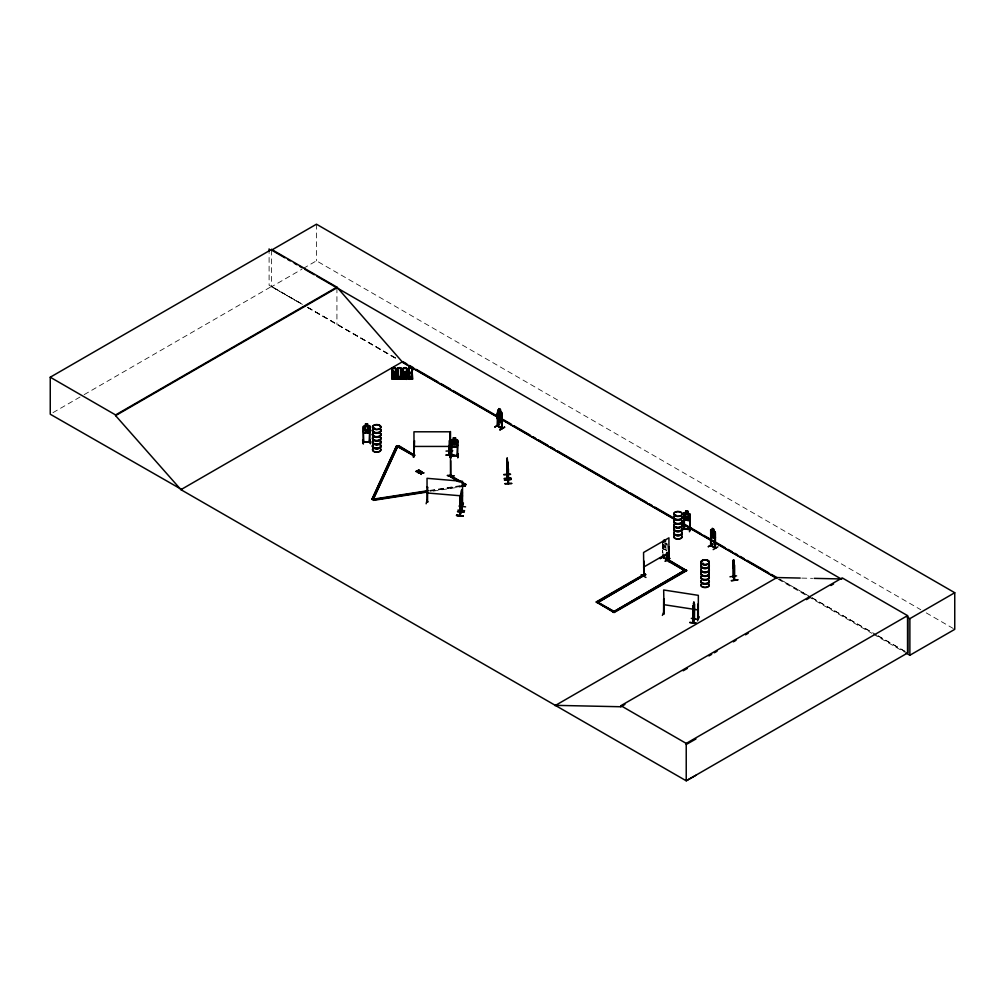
<?xml version="1.0" encoding="UTF-8"?>
<svg xmlns="http://www.w3.org/2000/svg" width="1005" height="1005" viewBox="0 0 1005 1005"><rect width="100%" height="100%" fill="white"/><g stroke="black" fill="none" stroke-linecap="round" stroke-linejoin="round"><path stroke-width="0.75" stroke-dasharray="5 3.75" d="M662.559 546.418L663.036 548.504L666.767 550.577L667.245 549.057M52.963 412.653L82.812 395.417M84.169 394.638L271.589 286.438L302.254 304.138M271.589 250.119L271.589 286.739L301.94 269.214M303.259 268.448L316.462 260.823L920.794 609.734M666.717 550.602L663.137 548.428M429.813 490.402L460.391 485.666M429.813 490.855L460.391 486.131M430.153 491.131L460.73 486.395M433.205 491.118L460.73 486.86M801.776 578.101L812.668 578.34M667.257 545.313L666.83 550.928M926.233 612.874L954.75 629.344M779.578 579.119L810.57 597.008L779.578 579.119M811.914 597.787L872.528 632.786M877.918 635.901L907.553 653.011M302.43 304.402L269.101 285.206L269.101 253.436M307.832 307.505L396.862 358.772M811.965 597.761L876.712 635.034M878.056 635.813L906.384 652.119M307.593 307.216L396.925 358.798M271.589 286.739L300.922 303.673M307.593 307.517L398.018 359.727M778.172 579.219L806.688 595.676M808.045 596.455L871.863 633.301M873.219 634.08L904.437 652.107M664.179 545.903L665.637 546.745M667.257 544.295L665.637 542.775L666.416 543.831L665.637 548.19L663.401 545.451M666.679 543.378L667.27 544.371M665.649 543.391L665.649 549.999M664.179 542.537L664.167 549.157M663.162 544.258L663.162 553.052M662.999 544.358L662.999 553.139M662.672 541.607L662.735 552.8M662.559 541.595L662.571 552.901M336.926 287.845L336.926 324.452M316.462 224.203L316.462 260.823"/><path stroke-width="1.5" d="M694.355 619.042L692.948 622.761L694.292 618.527M693.375 622.397L693.048 621.907M694.669 619.067L693.211 622.824L693.362 607.786M367.654 426.422L365.569 426.409M363.282 431.296L363.973 433.08L369.187 432.916L369.941 431.17L369.941 426.321L369.111 425.605L367.654 425.756L368.722 426.321L368.722 429.675L367.616 431.158L365.569 431.208L364.463 429.801L364.463 426.447L365.569 425.806M461.509 510.063L461.27 509.46M462.413 506.683L461.383 510.44L461.408 493.392M733.575 576.857L733.135 576.016L734.655 580.325L734.492 565.3M733.537 576.883L733.411 566.305M734.24 580.023L734.379 564.596M507.211 459.185L507.198 457.815L507.324 474.699M507.048 463.054L507.412 468.996L507.538 467.639M507.739 468.267L508.103 474.209L508.229 472.853M459.888 506.319L460.554 497.199L460.177 499.812M460.642 503.354L460.742 501.168M461.559 490.98L461.031 512.123L460.051 515.879L460.039 498.832L460.29 499.887M456.559 515.578L463.23 516.155L456.572 515.301M457.941 510.1L464.586 510.691M463.217 516.143L456.572 515.289M395.141 377.805L395.606 370.669A2.249 1.834 -1.1 0 0 395.606 368.081A2.249 1.834 -1.1 0 0 392.427 368.094A2.249 1.834 -1.1 0 0 392.427 370.682L392.892 377.83M401.02 370.669L400.555 377.729M406.171 377.805L406.623 370.669M411.673 377.805L412.138 370.669M694.078 619.344L694.154 617.158L692.885 622.258L692.885 614.972L692.721 620.889M461.873 494.937L461.408 498.191L461.257 497.375M507.224 464.398L507.311 463.368C507.827 476.232 507.048 449.072 507.224 464.423M507.475 461.71L507.311 462.551L507.173 460.051M508.04 468.456L508.153 471.433L508.002 468.594C507.588 472.023 508.43 464.574 508.002 467.765L507.864 465.064L507.965 467.915M507.425 461.747L507.487 478.518L507.801 477.915M508.065 464.31L507.827 463.041L507.663 479.975L508.505 483.744L508.417 468.719M507.789 478.481L507.286 474.712M508.153 482.852L508.492 483.669M508.153 483.38L507.487 463.506L507.663 464.285M459.775 504.95L460.34 495.151L460.039 503.631L459.875 502.827M507.286 466.32L507.374 465.516M507.99 471.533L508.065 470.729M460.102 498.216L459.788 515.866L460.968 511.859M461.408 492.789L461.421 509.849M692.985 611.882C692.231 606.254 696.063 595.689 693.387 610.575L693.161 609.759M692.985 607.045L693.827 604.608L693.387 609.13L693.387 605.776L693.714 606.832C694.078 598.653 694.38 611.932 693.701 607.661L693.299 610.487L693.45 605.852M393.746 377.503L394.211 376.762L393.746 377.352M393.784 377.604L394.086 376.699L394.262 377.604M399.638 377.654L399.676 376.787M404.801 376.787L405.191 377.692L405.279 376.787M410.618 376.762L410.568 377.717L410.354 376.737M460.541 501.47L460.277 500.704L460.014 503.543L460.089 498.97M692.973 615.412L693.262 614.181M393.395 372.893L393.533 372.064M449.26 451.132L449.16 455.102M450.793 475.717L450.717 460.755M507.374 459.084L507.311 475.089L507.01 458.757L507.475 461.76M506.997 474.749L507.538 478.506M507.688 479.975L508.203 483.707M374.199 428.105L375.116 428.557M379.262 425.454L379.526 425.806M675.26 515.615L675.285 515.238M675.599 515.54L676.29 515.54M702.57 563.755L703.173 564.094M703.437 563.617L702.734 563.34M703.487 563.868L702.734 563.843M707.42 560.79L707.859 561.167M689.794 622.409L696.39 623.213L689.744 622.56M427.64 487.262L426.999 487.35L427.64 487.262L427.527 502.085L426.962 501.319L427.615 501.357M426.145 503.781L427.075 499.937M461.936 490.164L461.86 504.799M461.835 504.548L462.602 504.322L461.961 504.259M463.431 503.028L461.119 510.389M461.408 490.98L461.798 489.711L461.471 491.671M460.089 497.123L460.416 495.151M460.19 497.287L460.629 496.093L460.968 512.387M461.559 491.847L462.099 490.955M459.825 499.07L460.629 496.093M461.27 493.593L462.011 490.654M460.88 497.777L460.918 512.412M462.35 491.985L462.061 506.608M457.589 511.52L464.247 512.098L457.551 511.646M458.971 506.068L465.566 506.859M460.039 502.199L460.34 497.651M461.408 496.746L461.71 492.211M461.471 493.518L461.383 498.103L461.659 495.264C462.112 499.874 461.911 485.993 461.659 494.435L461.483 493.468M641.152 574.722L645.951 577.448M450.755 475.717L450.793 474.913M712.96 532.663L711.791 530.439L712.771 533.065L711.754 534.622L713.098 533.655L714.442 536.18L713.412 533.454L714.404 531.947L712.972 532.55M714.882 538.856L711.201 536.733L710.686 534.698L711.163 536.77L714.831 538.894L715.422 537.374M693.463 603.465L693.915 602.108L692.985 622.786M693.463 604.068L693.739 602.711M694.606 604.42L694.468 619.444L694.38 618.502M694.216 610.299L693.073 613.238L694.141 610.286M691.289 618.364L697.797 619.419M393.947 376.762L394.161 377.666L393.772 376.787M693.676 611.128L692.897 615.022M693.287 613.088L693.576 611.731M692.96 615.035L693.651 613.628L693.211 618.15M399.5 376.787L399.249 377.654M410.316 376.913L410.367 377.654L410.618 376.875M399.626 377.063L399.312 376.9M418.067 472.363L418.545 471.182L420.567 470.918L418.545 471.483L418.067 472.677M421.145 474.448L422.087 471.785M418.143 470.956L416.083 471.533L418.067 471.521L418.62 469.787L418.608 471.232M418.62 469.787L418.143 471.27L416.083 471.533M420.768 474.234L421.711 471.571M369.149 432.916L369.89 431.057M417.678 472.451L418.067 471.207M418.545 471.483L418.997 470.001M456.948 446.873L457.677 445.089L456.999 446.949L451.81 446.886L451.132 445.102M663.614 612.987L664.267 613.766L663.564 613.678L663.677 598.88M664.205 599.106L663.614 599.018M662.37 615.412L664.066 611.656M697.746 604.156L697.671 618.967M664.267 598.967L664.117 613.779L663.677 589.985L698.337 595.349L698.337 619.03L697.621 618.54M697.684 618.929L698.349 618.854M697.52 620.851L699.216 616.781M414.022 454.976L398.709 445.63L397.792 446.17L373.219 499.573L371.951 499.372L396.523 445.969L413.645 455.328L414.638 455.089M371.951 499.372L396.523 445.969M427.087 492.061L373.571 500.339L373.219 499.108L397.792 446.17M733.122 576.631L734.379 580.325M362.918 440.115L363.358 444.047L362.604 440.177M450.994 457.815L450.629 454.009M733.713 561.808L733.235 560.627L733.122 565.727M733.311 560.614L733.235 576.895M682.32 530.489L684.38 526.746M684.367 514.108L683.727 514.133L684.367 514.108L684.367 528.894L683.865 528.102M689.493 515.05L690.008 529.962L690.058 514.208L684.43 512.512L683.739 513.078L684.217 528.906M684.355 528.203L683.777 528.278M690.134 529.786L689.355 529.811L690.134 529.258M691.453 528.052L689.405 531.745M683.739 513.065L683.739 528.793L689.405 529.321M685.913 520.113L685.862 510.98L687.96 511.369L687.973 513.291M685.862 512.776L684.857 513.291L684.857 516.658L685.913 518.304L687.872 518.668L688.928 517.424L688.928 514.058L687.872 513.266M683.739 517.902L684.38 519.824L689.355 520.753L690.071 519.158M687.897 520.477L687.96 511.369M643.891 575.777L643.564 575.438M374.312 428.821L374.287 428.256M675.373 515.05L675.925 515.15M702.395 563.504L703.312 563.504M363.245 427.527L363.785 442.2L363.911 441.484L363.194 442.187L363.282 426.422L365.493 425.756L365.481 423.909L367.692 423.884L367.654 432.954M369.802 441.823L363.182 442.024L363.835 442.012M369.149 441.597L369.79 441.27M410.455 376.8L410.429 377.692M414.563 440.693L414.022 455.516L413.959 431.798L449.838 431.798L449.763 455.516L449.838 454.775M451.019 455.353L451.773 456.019L451.697 441.233L451.157 456.056L451.157 455.315M451.019 455.893L451.773 455.881M457.137 455.315L451.044 455.504M363.358 426.484L369.111 425.605M451.132 445.152L451.835 439.625L457.752 440.303L457.677 455.466M451.207 440.328L451.873 439.688M643.991 561.129L644.192 575.903L643.502 576.016L644.155 575.363M644.13 575.915L643.941 575.224M668.526 561.581L669.091 546.833M395.983 379.161L392.088 379.199L392.151 368.27L395.518 368.245L395.957 379.174L395.518 368.245M397.993 379.212L398.646 379.212L397.528 379.212L397.578 368.27L400.932 368.245L401.158 379.061M397.967 368.672L397.578 368.458M400.932 368.433C402.867 370.707 397.817 380.129 401.384 379.174L400.932 368.245M403.646 371.699L403.847 379.212L403.168 379.224L402.917 368.684L406.548 368.245C408.294 375.166 405.505 387.566 405.681 371.662M392.314 379.086L393.269 379.187L393.106 370.167M395.53 379.174L395.304 371.649L394.789 379.174L395.706 379.048M395.442 379.174L395.694 376.925L395.43 377.692M412.515 379.161L408.633 379.199L408.696 368.27L412.05 368.245L412.502 379.174L412.05 368.245M409.136 368.697L408.482 368.697M397.503 379.199L401.397 379.161M412.05 368.433L411.334 379.174M400.869 379.174L401.108 376.925L400.844 377.692L398.005 377.704L397.754 376.95L398.043 379.187M403.118 379.199L407 379.161L406.548 368.245M403.771 379.199L403.357 376.95L403.621 377.704M405.819 379.174C407.352 379.852 406.56 375.355 406.46 377.692M411.384 379.199C412.929 379.953 412.037 375.292 411.975 377.692L409.123 377.704C410.015 383.282 408.47 373.458 408.696 368.27M405.015 377.403L405.128 377.277M715.372 548.253L710.648 545.564L710.736 529.836L712.294 530.1M413.884 454.813L414.563 454.775M449.298 455.303L449.888 455.491M501.445 414.135L501.935 416.196M501.935 421.032L501.432 421.384C495.076 422.138 495.339 406.925 501.495 414.098M498.744 421.711L498.053 415.442L498.844 414.437L500.339 415.279L500.339 411.912L498.857 411.083L499.648 413.093L501.018 412.264L499.988 413.708L501.043 416.422L499.673 413.909L498.292 414.902L499.334 413.331L498.417 410.731L498.857 414.449L501.131 417.15L500.39 422.565L498.794 421.685M498.844 408.57L500.44 409.45L501.131 412.352L500.339 416.711L500.854 420.442L499.862 417.829L500.917 416.334L499.523 417.251L498.141 414.738L499.196 417.452L498.191 418.972L499.548 418.067L500.339 420.09L498.844 419.248L498.053 414.01L498.907 408.658L498.857 410.492M497.663 411.447L497.714 426.12C495.641 423.758 500.44 429.11 502.035 428.519L502.035 412.766L497.764 409.764L497.249 425.894M501.42 411.849L501.91 428.469M497.211 414.99L497.789 416.987M501.545 413.595L501.809 428.143M497.261 414.965L497.751 417.025M501.985 417.64L501.445 419.123L497.701 417.05M494.862 427.1L499.586 424.072L494.925 426.874M497.224 425.856L502.186 428.369M497.877 425.492L501.809 427.615M497.663 426.095L497.827 411.347M500.038 429.964L504.51 427.062M660.172 558.529L664.933 555.74M660.235 558.604L664.971 555.526L660.235 558.29M663.212 557.097L667.182 559.421M662.999 554.609L663.225 557.448M666.78 559.308L667.307 559.458M666.993 552.298L666.981 559.584M669.77 558.265L665.034 561.33L669.795 558.541M668.928 560.853L668.89 561.355M666.855 559.232L666.667 560.036L671.717 562.612L662.911 557.009M181.528 489.41L50.25 414.223L50.25 377.214L271.589 249.428L336.926 287.154L402.251 361.875L498.493 417.439M271.589 249.428L271.589 250.119L316.462 224.203L954.75 592.724L954.75 629.344L909.877 655.247L905.794 652.898M50.25 377.214L115.588 414.939L336.926 287.154M695.937 775.282L686.227 780.797L180.925 489.661L115.588 415.63L336.926 287.845M180.925 489.661L402.251 361.875M396.523 446.434L398.709 446.094L414.638 455.479L414.022 455.303M397.792 446.622L413.645 455.78L414.563 455.303M458.368 481.609L449.122 475.805L450.052 475.277L465.905 484.423L461.923 485.892M449.122 476.27L450.052 475.729L460.617 481.835M461.923 485.428L465.905 484.423M664.179 540.012L665.737 540.916L664.179 540.137M643.564 567.134L668.928 552.486M710.686 529.874L710.95 545.489L715.51 548.114M711.176 529.509L715.422 532.537L715.422 548.278L715.51 547.587M710.874 530.816L711.188 545.841L711.301 531.067M713.801 531.029L714.869 531.582M643.803 576.104L643.564 552.486L668.928 537.838L668.928 561.531L684.782 570.689L668.928 561.079L669.858 560.539L686.629 570.689L614.055 612.585L596.317 601.882L644.695 573.943L645.612 574.483L598.578 602.096M714.882 548.001L715.108 533.266L715.196 547.913M596.317 602.334L643.351 575.187M645.612 574.483L597.234 602.874M598.201 602.359L614.055 611.517L597.284 602.435M668.928 561.531L669.858 561.004L686.629 570.689M708.299 546.783L713.085 544.019M596.317 601.882L614.055 612.133L686.629 570.224M555.036 705.648L776.89 577.561L800.219 578.063M555.551 705.347L620.889 706.754L620.889 705.686L842.228 577.9L907.553 615.625L907.553 653.011L686.227 780.797L686.227 743.411L907.553 615.625M620.889 706.754L624.947 704.417M683.199 670.775L687.269 668.438M708.94 655.913L711.653 654.356M714.354 652.785L717.067 651.227M733.323 641.843L736.037 640.273M745.522 634.796L748.223 633.238M806.475 599.608L809.188 598.038M830.859 585.526L833.572 583.968M907.201 617.083L909.877 618.628L954.75 592.724M686.227 744.479L695.937 738.977M426.962 501.859L427.703 501.922M427.577 502.06L427.012 501.294M462.501 505.025L462.539 481.307L427.037 478.317L427.062 502.023M508.002 480.315L507.889 463.041M391.937 368.697L392.603 379.199L392.327 376.95L392.591 377.704M400.493 368.672L400.731 379.174M411.61 368.672L412.301 368.659M392.968 379.086L392.829 369.953M392.792 379.212L392.578 370.179M408.671 379.224L409.337 379.212L409.173 373.182M413.771 453.431L413.532 457.35L413.859 453.469M663.401 542.084L664.179 541.934L663.049 541.243M501.734 428.143L501.709 420.819M662.571 557.348L663.225 556.921M662.684 557.172L667.483 559.873M666.943 559.056L667.307 559.999L667.257 552.637M710.912 544.936L715.535 548.102M369.224 441.296L369.287 441.999M369.275 441.823L369.79 441.811M428.281 490.641L373.232 499.158L373.571 500.339M373.232 499.611L426.748 491.332M373.571 499.887L427.087 491.608M462.262 486.169L465.315 485.691L462.262 486.621M418.608 470.918L420.567 470.918M416.083 471.219L420.567 471.219M421.698 472.702L423.658 473.003L421.635 473.267M421.158 473.292L419.173 473.003L423.658 473.003M419.173 473.003L421.221 472.739M419.173 473.305L421.221 473.041M421.635 472.953L423.658 472.702M733.323 561.556L733.587 559.672L733.7 561.757M733.512 562.247L733.901 566.72L733.524 562.184M733.323 564.923L733.901 568.152L733.989 562.725L733.813 564.383C733.512 555.69 733.235 570.011 733.813 565.212L734.165 568.039L733.235 560.627M734.316 564.622L734.178 563.541M733.235 567.875C732.658 560.916 734.14 574.559 734.316 569.458M736.59 575.865L729.957 576.795M737.821 579.697L731.2 580.702L737.821 579.973M693.651 613.025L693.211 619.595L692.973 618.779M675.724 527.16L675.134 526.896M662.973 557.536L663.174 556.896M507.299 460.893L507.374 462.149M506.96 463.833L507.085 466.006M507.952 465.277L507.99 466.735M507.99 466.106L508.065 467.363M507.701 471.232L507.726 469.046L508.103 474.209M503.781 474.511L510.49 474.209M503.781 474.724L510.49 474.41M511.005 478.091L504.309 478.43M504.447 479.812L511.193 479.435L504.472 479.938M505 483.606L511.708 483.355M461.911 504.774L462.602 504.862L461.898 504.975M369.149 441.974L369.802 427.175M369.79 439.901L370.443 443.808L369.689 439.637M363.32 441.672L369.89 441.949L369.827 426.246M365.569 429.776L367.616 429.713M393.52 378.671L393.52 377.076L394.538 377.063L394.538 378.671M398.935 378.671L398.935 377.076L399.965 377.063L399.965 378.671M404.538 377.076C407.163 377.051 402.791 376.875 404.538 378.671M410.053 377.076C412.678 377.051 408.306 376.875 410.053 378.671M392.327 377.905L394.576 377.893M395.719 377.993L395.455 378.759L392.616 378.772L392.616 378.018M397.754 377.905L401.133 377.993M405.593 377.893L403.357 377.905L403.633 378.772L406.472 378.759L406.736 377.993M412.226 377.88L408.872 377.905L409.148 378.772L411.987 378.759L412.251 377.993M398.005 376.95L398.03 378.772L400.869 378.759L400.869 377.993M450.717 440.391L450.491 455.391M449.222 440.693L449.235 455.516L449.285 445.265M451.157 456.044L457.715 456.031L456.999 455.868L457.677 441.22M452.765 450.768L446.032 451.094M450.253 453.469L449.926 457.35L450.227 453.431M458.066 453.946L457.765 457.865L457.727 453.682M446.082 454.964L453.971 454.888L446.082 455.19L452.803 454.649M449.222 455.34L449.813 455.328M450.265 457.313L449.939 453.418M453.971 475.767L447.238 475.503L453.971 475.943M453.418 437.929L455.479 437.879L455.541 439.662L456.572 440.328L456.572 443.695L455.479 445.127L453.418 445.127L452.313 443.695L453.343 437.816L455.541 437.866L455.479 439.725M451.132 442.024L457.752 442.024M413.959 446.434L449.838 446.434M451.873 446.873L456.948 446.836M814.226 578.365L839.112 578.905M664.129 613.226L663.677 613.163M689.907 529.421L684.443 528.391M462.112 490.892L462.024 506.997M462.112 495.729L461.27 500.867L461.157 499.51M427.037 492.965L462.539 495.955M456.559 515.339L463.217 515.904M694.216 612.334L694.204 617.196M371.951 498.92L373.219 499.108M663.677 604.633L698.337 609.997M683.727 528.781L690.058 529.786M685.837 511.017L687.948 511.407M685.913 513.492L687.872 513.857M685.913 516.859L687.872 517.223M449.536 451.132L449.587 454.951L449.511 445.265M411.836 368.672L412.075 379.174M406.083 379.048L406.573 370.217M498.857 408.683L500.339 409.512M498.844 421.648L500.339 422.477M504.711 427.213L499.824 429.839M666.704 559.936L671.516 562.687M271.589 250.119L284.918 257.82M287.581 259.353L290.257 260.898M294.251 263.21L296.915 264.742M299.591 266.287L302.254 267.82M304.917 269.365L314.251 274.754M316.927 276.287L841.7 579.269M402.779 361.574L406.849 363.923M409.55 365.481L413.62 367.83M416.334 369.4L438.017 381.925M440.73 383.483L450.215 388.96M452.928 390.53L497.663 416.359M503.078 419.487L511.218 424.173M513.919 425.743L530.188 435.14M532.901 436.698L535.615 438.268M538.328 439.826L547.813 445.303M550.526 446.873L554.584 449.222M557.298 450.793L615.588 484.435M618.301 486.005L627.786 491.483M630.499 493.04L646.755 502.437M649.469 504.007L652.182 505.565M654.896 507.136L672.521 517.311M682.006 522.788L688.777 526.695M691.49 528.266L700.975 533.743M703.688 535.301L713.173 540.778M715.887 542.348L725.384 547.826M728.085 549.396L732.155 551.732M734.869 553.303L737.582 554.873M740.283 556.431L744.353 558.78M747.067 560.35L768.75 572.863M771.463 574.433L776.89 577.561M502.563 419.789L673.35 518.392M681.478 523.077L776.363 577.862M402.088 362.089L497.136 416.949M502.563 420.09L673.626 518.856M681.779 523.555L776.815 578.428M712.859 543.969L708.362 546.557M665.373 541.13L664.443 541.18M645.612 574.935L644.695 573.943M463.267 483.355L465.905 484.887M449.122 475.805L459.7 481.91M462.338 483.43L465.315 485.691M462.338 483.895L465.315 486.144M620.889 705.686L686.227 743.411M369.086 425.705L369.827 426.283M403.181 368.458L403.621 379.199L403.181 368.27M409.726 379.199L409.424 372.968M392.54 379.199L392.151 368.27M456.974 439.662L457.677 440.328M689.267 513.517L690.071 514.321L689.907 529.962M717.922 546.833L713.186 549.609M694.154 603.063L694.241 619.419M497.199 418.356L497.764 419.311M714.794 531.658L715.309 537.361M683.84 517.864L684.443 519.761M733.512 559.672L733.901 562.75M733.6 560.288L733.838 561.644M507.136 463.694L507.286 464.875M507.827 468.908L507.99 470.089M507.01 465.981L507.412 468.996M692.922 611.819L693.149 613.251M511.017 478.38L504.309 478.707M505 483.895L511.708 483.556M409.437 377.83L408.972 370.682A2.249 1.834 -1.1 0 1 408.972 368.182A2.249 1.834 -1.1 0 1 412.138 368.157A2.249 1.834 -1.1 0 1 412.138 370.745M403.922 377.83L403.457 370.682A2.249 1.834 -1.1 0 1 403.457 368.182A2.249 1.834 -1.1 0 1 406.636 368.157A2.249 1.834 -1.1 0 1 406.636 370.745M398.319 377.83L397.854 370.682A2.249 1.834 -1.1 0 1 397.854 368.182A2.249 1.834 -1.1 0 1 401.02 368.157A2.249 1.834 -1.1 0 1 401.02 370.745M411.548 374.551L411.623 379.061M411.083 378.671L411.083 377.063M409.048 373.182L409.136 379.199M406.208 371.649L406.485 379.187M406.12 371.662L406.271 379.174M405.756 371.674L405.907 379.187M405.568 378.671L405.568 377.063M404.161 371.674L404.286 379.199M403.884 371.461L404.06 379.086M403.143 368.571L403.193 379.212M397.578 368.27L397.804 379.086M394.94 372.943L395.066 377.553M394.651 371.662L394.877 379.187M450.981 453.707L451.044 457.589M413.52 453.431L413.57 457.313M909.877 618.628L909.877 655.247M907.741 616.58L907.741 652.898M693.839 602.108L693.89 604.018M667.421 552.549L667.471 559.898M500.339 420.668L500.339 422.59M461.722 489.699L461.785 491.608M460.34 495.251L460.19 497.236M450.491 431.497L450.491 475.792M412.125 372.239L408.759 372.252M412.138 373.307L408.784 373.32M398.03 378.018L398.03 378.772M365.556 423.959L365.569 433.029M269.101 248.901L269.101 251.928M115.588 414.939L115.588 415.63M709.115 572.775A4.183 2.412 0 0 1 705.07 575.815A4.183 2.412 0 0 1 701.038 572.775M709.115 565.576A4.183 2.412 0 0 1 705.07 568.629A4.183 2.412 0 0 1 701.025 565.576M709.115 564.911A4.183 2.412 0 0 1 705.07 567.951A4.183 2.412 0 0 1 701.025 564.911M709.128 569.621A4.196 2.425 0 0 1 705.07 572.674A4.196 2.425 0 0 1 701.025 569.621M709.191 569.383A4.259 2.462 0 0 1 705.07 572.473A4.259 2.462 0 0 1 700.962 569.383M709.191 569.169A4.259 2.462 0 0 1 705.07 572.26A4.259 2.462 0 0 1 700.962 569.169M709.115 568.943A4.183 2.412 0 0 1 705.07 571.996A4.183 2.412 0 0 1 701.025 568.943M709.191 565.338A4.259 2.462 0 0 1 705.07 568.428A4.259 2.462 0 0 1 700.962 565.338M709.191 565.124A4.259 2.462 0 0 1 705.07 568.227A4.259 2.462 0 0 1 700.962 565.124M709.141 573.013A4.208 2.425 0 0 1 705.07 576.066A4.208 2.425 0 0 1 701.013 573.013M709.115 573.39A4.183 2.412 0 0 1 705.07 576.43A4.183 2.412 0 0 1 701.038 573.39M709.103 584.307A4.171 2.412 0 0 1 705.07 587.335A4.171 2.412 0 0 1 701.05 584.307M709.141 573.164A4.208 2.425 0 0 1 705.07 576.217A4.208 2.425 0 0 1 701.013 573.164M709.115 577.096A4.183 2.412 0 0 1 705.07 580.149A4.183 2.412 0 0 1 701.025 577.096M709.115 576.43A4.183 2.412 0 0 1 705.07 579.47A4.183 2.412 0 0 1 701.025 576.43M709.115 581.141A4.183 2.412 0 0 1 705.07 584.181A4.183 2.412 0 0 1 701.025 581.141M709.191 580.903A4.259 2.462 0 0 1 705.07 583.993A4.259 2.462 0 0 1 700.962 580.903M709.191 580.689A4.259 2.462 0 0 1 705.07 583.779A4.259 2.462 0 0 1 700.962 580.689M709.115 580.463A4.183 2.412 0 0 1 705.07 583.516A4.183 2.412 0 0 1 701.025 580.463M709.191 576.857A4.259 2.462 0 0 1 705.07 579.948A4.259 2.462 0 0 1 700.962 576.857M709.141 584.533A4.208 2.425 0 0 1 705.07 587.586A4.208 2.425 0 0 1 701.013 584.533M681.993 524.359A4.183 2.412 0 0 1 677.948 527.399A4.183 2.412 0 0 1 673.903 524.359M681.993 517.16A4.196 2.425 0 0 1 677.948 520.213A4.196 2.425 0 0 1 673.89 517.16M681.993 516.482A4.183 2.412 0 0 1 677.948 519.522A4.183 2.412 0 0 1 673.903 516.482M681.993 521.206A4.196 2.425 0 0 1 677.948 524.246A4.196 2.425 0 0 1 673.89 521.206M682.056 520.954A4.259 2.462 0 0 1 677.948 524.045A4.259 2.462 0 0 1 673.84 520.954M682.056 520.753A4.259 2.462 0 0 1 677.948 523.844A4.259 2.462 0 0 1 673.84 520.753M681.993 520.527A4.196 2.425 0 0 1 677.948 523.58A4.196 2.425 0 0 1 673.89 520.527M682.056 516.922A4.259 2.462 0 0 1 677.948 520.012A4.259 2.462 0 0 1 673.84 516.922M682.056 516.708A4.259 2.462 0 0 1 677.948 519.799A4.259 2.462 0 0 1 673.84 516.708M682.006 524.585A4.208 2.425 0 0 1 677.948 527.638A4.208 2.425 0 0 1 673.89 524.585M681.968 524.962A4.171 2.412 0 0 1 677.948 527.989A4.171 2.412 0 0 1 673.915 524.962M681.98 535.891A4.183 2.412 0 0 1 677.948 538.919A4.183 2.412 0 0 1 673.915 535.891M682.006 524.761A4.208 2.425 0 0 1 677.948 527.813A4.208 2.425 0 0 1 673.89 524.761M681.993 528.68A4.196 2.425 0 0 1 677.948 531.733A4.196 2.425 0 0 1 673.89 528.68M681.993 528.002A4.183 2.412 0 0 1 677.948 531.042A4.183 2.412 0 0 1 673.903 528.002M681.993 532.725A4.196 2.425 0 0 1 677.948 535.766A4.196 2.425 0 0 1 673.89 532.725M682.056 532.474A4.259 2.462 0 0 1 677.948 535.565A4.259 2.462 0 0 1 673.84 532.474M682.056 532.273A4.259 2.462 0 0 1 677.948 535.364A4.259 2.462 0 0 1 673.84 532.273M681.993 532.047A4.196 2.425 0 0 1 677.948 535.1A4.196 2.425 0 0 1 673.89 532.047M682.056 528.442A4.259 2.462 0 0 1 677.948 531.532A4.259 2.462 0 0 1 673.84 528.442M682.056 528.228A4.259 2.462 0 0 1 677.948 531.318A4.259 2.462 0 0 1 673.84 528.228M682.006 536.105A4.208 2.425 0 0 1 677.948 539.157A4.208 2.425 0 0 1 673.89 536.105M380.393 433.469A4.259 2.462 0 0 1 376.712 437.162A4.259 2.462 0 0 1 373.018 433.469M380.33 433.72A4.183 2.412 0 0 1 376.712 437.351A4.183 2.412 0 0 1 373.081 433.72M380.317 436.886A4.171 2.412 0 0 1 376.712 440.504A4.171 2.412 0 0 1 373.094 436.886M380.342 437.112A4.196 2.425 0 0 1 376.712 440.743A4.196 2.425 0 0 1 373.069 437.112M380.393 429.437A4.259 2.462 0 0 1 376.712 433.117A4.259 2.462 0 0 1 373.018 429.437M380.342 433.042A4.196 2.425 0 0 1 376.712 436.685A4.196 2.425 0 0 1 373.069 433.042M380.342 429.688A4.196 2.425 0 0 1 376.712 433.318A4.196 2.425 0 0 1 373.069 429.688M380.393 433.268A4.259 2.462 0 0 1 376.712 436.949A4.259 2.462 0 0 1 373.018 433.268M380.393 429.223A4.259 2.462 0 0 1 376.712 432.904A4.259 2.462 0 0 1 373.018 429.223M380.342 429.009A4.196 2.425 0 0 1 376.712 432.64A4.196 2.425 0 0 1 373.069 429.009M380.393 444.989A4.259 2.462 0 0 1 376.712 448.682A4.259 2.462 0 0 1 373.018 444.989M380.33 445.24A4.183 2.412 0 0 1 376.712 448.871A4.183 2.412 0 0 1 373.081 445.24M380.317 448.406A4.171 2.412 0 0 1 376.712 452.024A4.171 2.412 0 0 1 373.094 448.406M380.33 437.477A4.183 2.412 0 0 1 376.712 441.107A4.183 2.412 0 0 1 373.081 437.477M380.342 448.632A4.196 2.425 0 0 1 376.712 452.263A4.196 2.425 0 0 1 373.069 448.632M380.393 440.956A4.259 2.462 0 0 1 376.712 444.637A4.259 2.462 0 0 1 373.018 440.956M380.342 444.562A4.196 2.425 0 0 1 376.712 448.205A4.196 2.425 0 0 1 373.069 444.562M380.342 441.208A4.196 2.425 0 0 1 376.712 444.838A4.196 2.425 0 0 1 373.069 441.208M380.393 444.788A4.259 2.462 0 0 1 376.712 448.469A4.259 2.462 0 0 1 373.018 444.788M380.393 440.743A4.259 2.462 0 0 1 376.712 444.424A4.259 2.462 0 0 1 373.018 440.743M380.342 440.529A4.196 2.425 0 0 1 376.712 444.16A4.196 2.425 0 0 1 373.069 440.529M694.304 608.138L694.229 610.324L694.304 608.138M714.53 535.477L713.751 536.469L712.294 535.627L711.515 533.73L712.294 528.291L713.852 529.195L714.53 535.477M685.712 569.697L613.138 612.058L685.712 569.697M367.252 424.261L365.933 424.901L367.252 424.261M395.606 373.106L392.239 373.32L395.606 373.106M406.623 373.106L403.269 373.32L406.623 373.106M455.102 438.218L453.783 438.821L455.102 438.218M455.479 440.328L453.418 440.328L453.418 443.695L455.479 443.695L455.479 440.328M687.52 511.696L686.264 512.06L687.52 511.696M500.075 409.663L499.121 409.136L500.075 409.663M500.339 416.711L498.844 415.882L500.339 416.711M500.075 421.422L499.108 420.894L500.075 421.422M713.5 529.409L712.558 528.869L713.5 529.409M713.751 531.658L712.294 530.816L712.294 534.183L713.751 535.024L713.751 531.658M702.985 564.232A4.183 2.412 0 0 0 709.266 562.134A4.183 2.412 0 0 0 702.985 560.049A4.183 2.412 0 0 0 702.985 564.232M702.998 564.571A4.171 2.412 0 0 0 709.241 562.486A4.171 2.412 0 0 0 702.998 560.401A4.171 2.412 0 0 0 702.998 564.571M702.972 564.383A4.208 2.425 0 0 0 709.279 562.285A4.208 2.425 0 0 0 702.972 560.187A4.208 2.425 0 0 0 702.972 564.383M675.85 515.967A4.208 2.425 0 0 0 682.144 513.869A4.208 2.425 0 0 0 675.85 511.759A4.208 2.425 0 0 0 675.85 515.967M675.85 516.155A4.183 2.412 0 0 0 682.131 514.07A4.183 2.412 0 0 0 675.85 511.972A4.183 2.412 0 0 0 675.85 516.155M374.601 429.072A4.208 2.425 0 0 0 380.908 426.974A4.208 2.425 0 0 0 374.601 424.864A4.208 2.425 0 0 0 374.601 429.072M374.614 429.261A4.183 2.412 0 0 0 380.882 427.163A4.183 2.412 0 0 0 374.614 425.077A4.183 2.412 0 0 0 374.614 429.261"/></g></svg>
